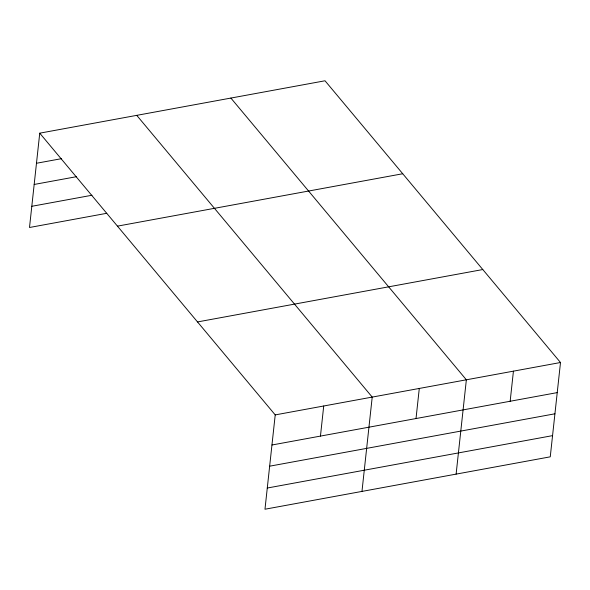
<?xml version="1.0" encoding="UTF-8"?>
<svg xmlns="http://www.w3.org/2000/svg" width="590" height="590" viewBox="0 0 590 590"><rect width="100%" height="100%" fill="white"/><g stroke="black" fill="none" stroke-linecap="round" stroke-linejoin="round"><path stroke-width="0.89" d="M39.744 133.17L275.22 414.903L264.976 509.222L550.256 456.83L560.5 362.511L325.024 80.778L39.744 133.17L29.5 227.489L106.738 213.3M320.451 436.091L323.718 406.001M361.972 491.411L372.216 397.092L136.74 115.352M416.016 418.539L419.291 388.449M456.114 474.124L466.358 379.805L230.882 98.065M510.158 401.252L513.433 371.154M36.477 163.26L61.626 158.644M34.176 184.456L76.383 176.705M31.801 206.294L91.974 195.246M117.454 226.14L402.734 173.748M197.517 321.933L482.79 269.542M275.22 414.903L560.5 362.511M271.953 445L557.233 392.608M269.652 466.189L554.932 413.797M267.277 488.026L552.557 435.634"/></g></svg>
